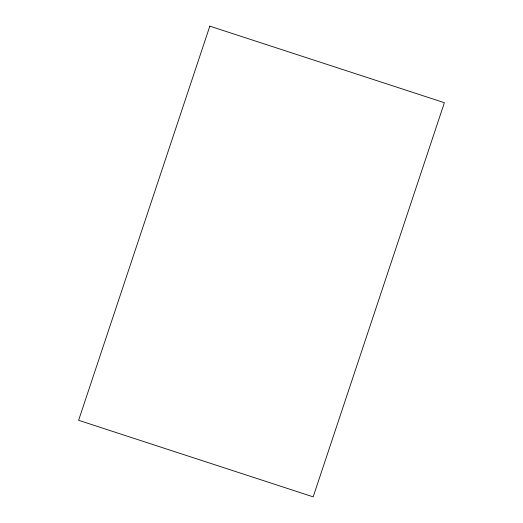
<?xml version="1.0" encoding="UTF-8"?>
<svg xmlns="http://www.w3.org/2000/svg" width="523" height="523" viewBox="0 0 523 523"><rect width="100%" height="100%" fill="white"/><g stroke="black" fill="none" stroke-linecap="round" stroke-linejoin="round"><path stroke-width="0.78" d="M209.828 26.15L78.613 420.296L313.172 496.85L444.387 102.704L209.828 26.15"/></g></svg>
